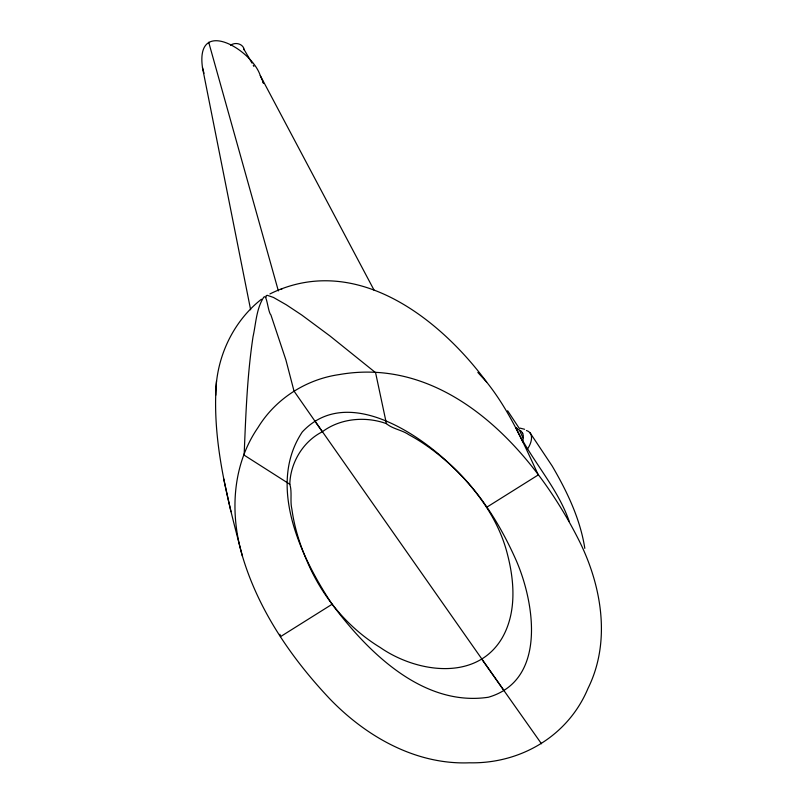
<?xml version="1.0" encoding="UTF-8"?>
<svg xmlns="http://www.w3.org/2000/svg" width="803" height="803" viewBox="0 0 803 803"><rect width="100%" height="100%" fill="white"/><g stroke="black" fill="none" stroke-linecap="round" stroke-linejoin="round"><path stroke-width="1.2" d="M515.887 427.889L519.902 435.919M569.106 521.107C558.908 491.747 537.95 467.346 522.944 441.068M522.954 440.847L523.305 435.477L522.502 432.937M215.776 395.217C215.776 358.55 232.479 321.983 261.457 299.228M216.489 381.154C211.621 440.586 227.46 499.075 242.396 556.037C258.456 610.16 291.328 658.099 329.792 698.851C366.068 736.532 415.824 764.938 469.444 762.8C520.394 763.954 568.062 736.15 587.987 688.432C611.023 642.019 601.848 586.943 579.786 541.995C535.601 453.103 449.128 355.197 339.177 374.589C306.084 379.317 275.489 398.86 258.044 427.497C232.218 464.877 229.698 513.418 242.396 556.037M527.43 449.007C531.235 443.868 534.778 433.198 526.447 430.498M386.424 423.653C365.616 416.064 340.271 418.273 322.354 431.773L294.018 391.081L285.908 359.965L270.912 314.937C267.941 312.237 266.847 293.185 263.725 297.23C256.287 308.814 255.956 323.549 253.035 336.698C247.113 375.884 245.778 415.593 244.132 455.14L289.813 484.269C292.272 492.048 289.903 501.012 291.89 509.182C294.289 526.818 299.629 543.962 306.676 560.273C321.581 595.956 347.087 627.314 380.231 647.499C416.305 672.543 476.45 681.968 502.266 637.763C516.53 612.729 514.542 581.824 507.566 554.773C498.422 517.684 474.212 486.417 446.488 460.992C411.116 428.571 344.075 387.176 302.319 431.914C266.706 485.253 300.834 557.141 332.121 604.257C367.985 652.287 423.051 707.021 488.415 697.235C546.913 680.231 534.738 602.933 516.148 560.313C500.761 525.624 480.224 492.41 452.189 466.453C439.07 454.257 424.707 443.276 408.918 434.754C402.012 429.936 392.617 429.003 386.424 423.653L375.583 372.662L330.003 335.995L301.777 315.047L286.32 304.809L273.442 297.431L267.299 295.323L266.184 295.665L266.184 297.13M332.121 604.257L280.578 636.598L279.916 634.31M486.748 507.235L538.291 474.914C523.415 442.834 508.921 409.911 486.668 382.108C438.318 316.693 354.233 252.393 269.908 293.938M230.692 45.239C235.339 41.646 243.59 43.874 244.303 50.137M322.354 431.773C303.062 441.429 290.284 462.839 289.813 484.269M280.839 289.361L282.114 288.819M520.133 428.15L524.6 429.284M516.108 427.899L517.313 428.441M515.968 428.22L521.197 431.141L522.713 433.429M231.063 44.466L230.511 44.647M516.128 427.909L516.72 428.541M209.432 42.579L208.71 42.268L278.36 290.887M477.845 372.431L486.668 382.108M243.751 49.184L244.253 49.806M529.95 432.666L552.143 465.961C567.079 491.496 580.208 518.858 584.815 548.349M541.483 743.769L481.599 658.902M314.806 420.842L504.063 690.66M507.616 410.745L519.29 428.4M244.744 50.619L252.032 63.136M253.276 65.324L253.899 66.418M263.003 82.418L263.364 83.09M250.636 309.787L202.466 67.532C195.39 16.492 251.801 49.364 260.292 75.623L374.148 290.284M520.334 436.782L522.914 441.981M260.292 75.623L262.872 81.494M519.501 430.298L523.004 437.926M263.083 82.047L263.494 83.151M203.992 73.294L202.466 67.532M223.676 478.779L230.963 511.712"/></g></svg>
